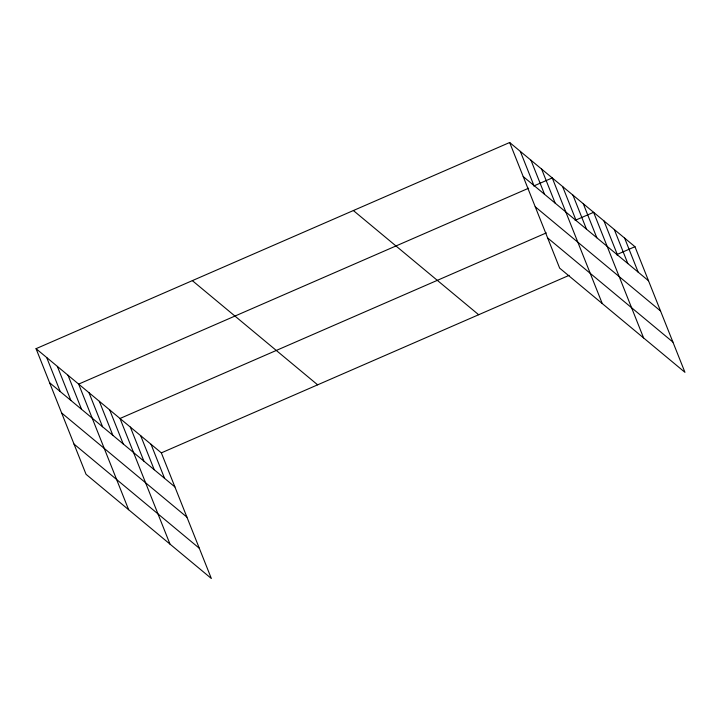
<?xml version="1.0" encoding="UTF-8"?>
<svg xmlns="http://www.w3.org/2000/svg" width="721" height="721" viewBox="0 0 721 721"><rect width="100%" height="100%" fill="white"/><g stroke="black" fill="none" stroke-linecap="round" stroke-linejoin="round"><path stroke-width="1.08" d="M36.05 348.676L161.351 452.869L211.343 578.494L86.042 474.301L36.05 348.676L509.657 142.506L634.958 246.699L684.95 372.324L559.649 268.131L509.657 142.506M528.61 188.226L78.652 384.104L128.644 509.729M533.747 185.991L552.259 177.934L602.251 303.559M546.311 232.901L120.001 418.486L169.994 544.112M575.097 220.374L593.608 212.316L643.601 337.942M161.351 452.869L569.148 275.341M616.446 254.756L634.958 246.699M523.212 176.564L648.512 280.757M535.234 206.783L660.535 310.976M547.627 237.921L672.927 342.105M353.371 210.541L478.663 314.735M192.345 280.64L317.637 384.834M49.605 382.734L174.906 486.927M61.627 412.953L186.928 517.146M74.02 444.082L199.32 548.275M624.62 238.101L638.175 272.159M614.283 229.503L627.838 263.571M603.946 220.905L617.5 254.973M583.271 203.719L596.826 237.777M572.934 195.121L586.488 229.188M562.596 186.523L576.151 220.59M541.606 169.075L555.161 203.133M530.962 160.215L544.517 194.282M520.31 151.365L533.864 185.423M151.013 444.271L164.568 478.329M140.676 435.673L154.231 469.732M130.339 427.075L143.894 461.143M109.664 409.889L123.219 443.947M99.327 401.291L112.882 435.349M88.989 392.693L102.544 426.76M67.999 375.244L81.554 409.303M57.347 366.385L70.901 400.452M46.703 357.535L60.258 391.593"/></g></svg>
